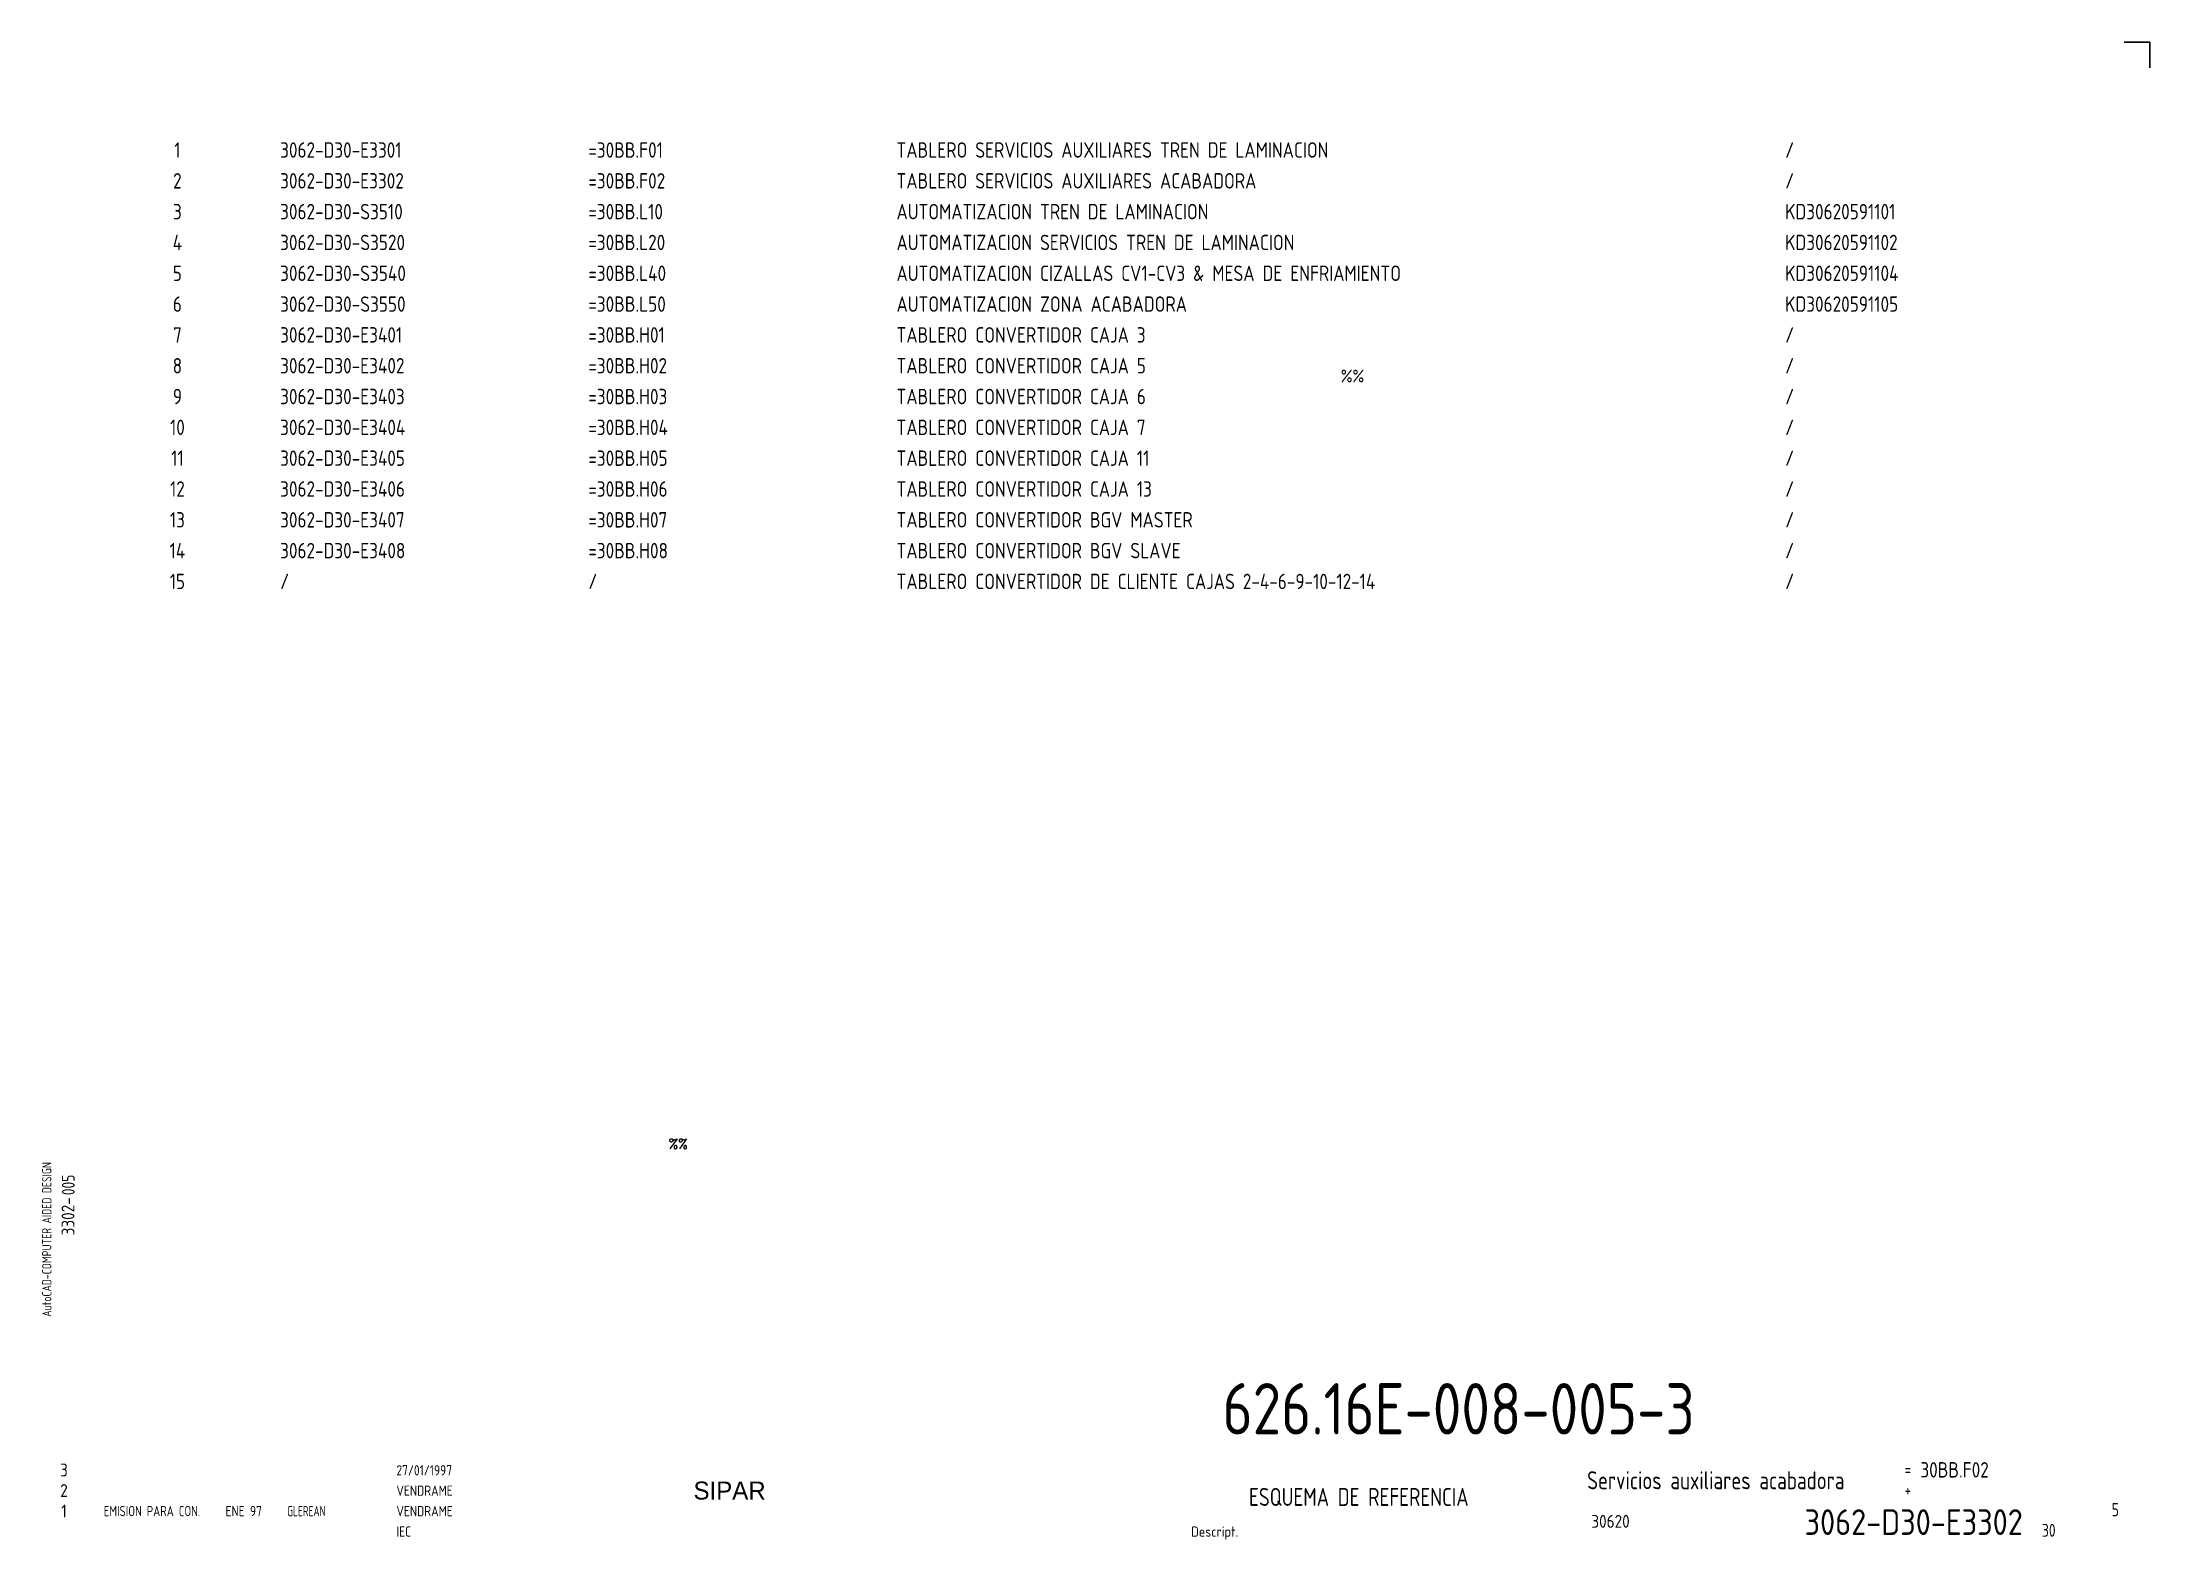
# Model space of a CAD drawing. Extents: x 10 to 420, y 5 to 297.
import ezdxf
from ezdxf.enums import TextEntityAlignment as Align

# ---------------------------------------------------------------- set-up
doc = ezdxf.new("R2010")
doc.units = 0
doc.header["$LTSCALE"] = 8
doc.header["$MEASUREMENT"] = 0
doc.layers.get('0').update_dxf_attribs({"linetype": 'CONTINUOUS'})
doc.layers.add('CART', color=7, linetype='CONTINUOUS')
doc.styles.add('DIN', font='DIN', dxfattribs={"width": 0.85})
doc.styles.add('SIMPLEX', font='SIMPLEX', dxfattribs={"width": 0.9})
doc.styles.add('UNIV', font='UNIV')

# ---------------------------------------------------------------- blocks, each defined once
blk = doc.blocks.new('WB-FG100')
at = {"layer": 'CART', "color": 1}
for p, q in [((415, 297), (420, 297)), ((420, 297), (420, 292))]:
    blk.add_line(p, q, dxfattribs=at)
at = {"layer": 'CART', "color": 1, "style": 'DIN', "width": 0.8}
blk.add_text('AutoCAD-COMPUTER AIDED DESIGN', height=1.8, rotation=90, dxfattribs=at).set_placement((11.47, 48.84))
at = {"layer": 'CART', "color": 3, "style": 'DIN', "width": 0.8}
for s, p in [('=', (372.24, 17.91)), ('+', (372.24, 13.87))]:
    blk.add_text(s, height=2.5, dxfattribs=at).set_placement(p)
at = {"layer": 'CART', "color": 7, "style": 'DIN', "width": 0.9}
blk.add_attdef('FILE', text='', height=2.5, rotation=90, dxfattribs=at).set_placement((15.95, 68.38), align=Align.CENTER)
for tag, p in [('MOD-3', (13.92, 19)), ('MOD-2', (13.92, 15)), ('MOD-1', (13.92, 11)), ('NR.COMMESSA', (315, 9))]:
    blk.add_attdef(tag, text='', height=2.5, dxfattribs=at).set_placement(p, align=Align.MIDDLE)
at = {"layer": 'CART', "color": 7, "style": 'DIN'}
for tag, width, p in [('REV-3', 0.9, (21.66, 19)), ('DATA-3', 0.9, (45.37, 19)), ('NOME-3', 0.9, (57.37, 19)), ('REV-2', 0.9, (21.66, 15)), ('DATA-2', 0.9, (45.37, 15)), ('NOME-2', 0.9, (57.37, 15)), ('REV-1', 0.9, (21.66, 11)), ('DATA-1', 0.9, (45.37, 11)), ('NOME-1', 0.7, (57.37, 11))]:
    blk.add_attdef(tag, text='', height=2, dxfattribs=dict(at, width=width)).set_placement(p, align=Align.MIDDLE_LEFT)
at = {"layer": 'CART', "color": 7, "style": 'DIN', "width": 0.9}
for tag, p, height in [('DATA', (78.64, 17.94), 2), ('ESECUTORE', (78.64, 13.97), 2), ('CONTROLLORE', (78.64, 9.99), 2), ('SEGUE', (398.93, 5.65), 2.8), ('NORMA', (78.64, 6.01), 2)]:
    blk.add_attdef(tag, p, '', height=height, dxfattribs=at)
at = {"layer": 'CART', "color": 2, "style": 'DIN', "width": 0.9}
for tag, p in [('TITOLO-1/3', (266.5, 18.23)), ('TITOLO-1/2', (266.5, 15.73)), ('TITOLO-2/3', (266.5, 13.18)), ('TITOLO-2/2', (266.5, 10.68)), ('TITOLO-3/3', (266.5, 8.13))]:
    blk.add_attdef(tag, text='', height=3.5, dxfattribs=at).set_placement(p, align=Align.MIDDLE)
at = {"layer": 'CART', "color": 3, "style": 'DIN', "width": 0.9}
blk.add_attdef('ASSIEME', text='', height=3.5, dxfattribs=at).set_placement((334, 17), align=Align.MIDDLE)
at = {"layer": 'CART', "color": 3, "style": 'DIN', "width": 0.85}
for tag, p in [('=', (375.33, 16.63)), ('+', (375.33, 12.76))]:
    blk.add_attdef(tag, text='', height=3, dxfattribs=at).set_placement(p, align=Align.BOTTOM_LEFT)
at = {"layer": 'CART', "color": 3, "style": 'DIN', "width": 0.9}
blk.add_attdef('FOGLIO', text='', height=2.8, dxfattribs=at).set_placement((414.2, 9.56), align=Align.RIGHT)
at = {"layer": 'CART', "color": 2, "style": 'DIN', "width": 0.9}
blk.add_attdef('DISEGNO', text='', height=5, dxfattribs=at).set_placement((395.27, 6.35), align=Align.RIGHT)
at = {"layer": 'CART', "color": 1, "style": 'DIN', "width": 0.9}
blk.add_attdef('TIPOLOGIA', (233.37, 6), '', height=2, dxfattribs=at)

msp = doc.modelspace()

# ---------------------------------------------------------------- block references
at = {"layer": 'CART'}
ref = msp.add_blockref('WB-FG100', (0, 0), dxfattribs=at)
ref.add_attrib('TIPOLOGIA', 'Descript.', (233.37, 6), dxfattribs={"color": 1, "height": 2, "style": 'DIN', "width": 0.9})
ref.add_attrib('ASSIEME', 'Servicios auxiliares acabadora', dxfattribs={"color": 3, "height": 3.5, "style": 'DIN', "width": 0.8}).set_placement((335.5, 17), align=Align.MIDDLE)
ref.add_attrib('=', '30BB.F02', dxfattribs={"color": 3, "height": 3, "style": 'DIN', "width": 0.85}).set_placement((375.33, 16.63), align=Align.BOTTOM_LEFT)
ref.add_attrib('NR.COMMESSA', '30620', dxfattribs={"color": 7, "height": 2.5, "style": 'DIN', "width": 0.9}).set_placement((315, 9), align=Align.MIDDLE)
ref.add_attrib('DISEGNO', '3062-D30-E3302', dxfattribs={"color": 2, "height": 5, "style": 'DIN', "width": 0.9}).set_placement((395.27, 6.35), align=Align.RIGHT)
ref.add_attrib('DATA', '27/01/1997', (78.64, 17.94), dxfattribs={"color": 7, "height": 2, "style": 'DIN', "width": 0.85})
ref.add_attrib('ESECUTORE', 'VENDRAME', (78.64, 13.97), dxfattribs={"color": 7, "height": 2, "style": 'DIN', "width": 0.85})
ref.add_attrib('CONTROLLORE', 'VENDRAME', (78.64, 9.99), dxfattribs={"color": 7, "height": 2, "style": 'DIN', "width": 0.85})
ref.add_attrib('NORMA', 'IEC', (78.64, 6.01), dxfattribs={"color": 7, "height": 2, "style": 'DIN', "width": 0.85})
ref.add_attrib('MOD-1', '1', dxfattribs={"color": 7, "height": 2.5, "style": 'DIN', "width": 0.9}).set_placement((13.92, 11), align=Align.MIDDLE)
ref.add_attrib('REV-1', 'EMISION PARA CON.', dxfattribs={"color": 7, "height": 2, "style": 'DIN', "width": 0.8}).set_placement((21.66, 11), align=Align.MIDDLE_LEFT)
ref.add_attrib('DATA-1', 'ENE 97', dxfattribs={"color": 7, "height": 2, "style": 'DIN', "width": 0.85}).set_placement((45.37, 11), align=Align.MIDDLE_LEFT)
ref.add_attrib('NOME-1', 'GLEREAN', dxfattribs={"color": 7, "height": 2, "style": 'DIN', "width": 0.7}).set_placement((57.37, 11), align=Align.MIDDLE_LEFT)
ref.add_attrib('MOD-2', '2', dxfattribs={"color": 7, "height": 2.5, "style": 'DIN', "width": 0.9}).set_placement((13.92, 15), align=Align.MIDDLE)
ref.add_attrib('MOD-3', '3', dxfattribs={"color": 7, "height": 2.5, "style": 'DIN', "width": 0.9}).set_placement((13.92, 19), align=Align.MIDDLE)
ref.add_attrib('FILE', '3302-', dxfattribs={"color": 7, "height": 2.5, "rotation": 90, "style": 'DIN', "width": 0.9}).set_placement((15.95, 68.38), align=Align.CENTER)

# ---------------------------------------------------------------- texts
at = {"style": 'DIN', "width": 0.85}
for s, p in [('1', (36, 276)), ('2', (36, 270)), ('3', (36, 264)), ('4', (36, 258)), ('5', (36, 252)), ('6', (36, 246)), ('7', (36, 240)), ('8', (36, 234)), ('9', (36, 228)), ('10', (36, 222)), ('11', (36, 216)), ('12', (36, 210)), ('13', (36, 204)), ('14', (36, 198)), ('15', (36, 192))]:
    msp.add_text(s, height=3, dxfattribs=at).set_placement(p, align=Align.MIDDLE)
for s, p in [('3062-D30-E3301', (56, 276)), ('=30BB.F01', (116, 276)), ('TABLERO SERVICIOS AUXILIARES TREN DE LAMINACION', (176, 276)), ('/', (349, 276)), ('3062-D30-E3302', (56, 270)), ('=30BB.F02', (116, 270)), ('TABLERO SERVICIOS AUXILIARES ACABADORA', (176, 270)), ('/', (349, 270)), ('3062-D30-S3510', (56, 264)), ('=30BB.L10', (116, 264)), ('AUTOMATIZACION TREN DE LAMINACION', (176, 264)), ('KD30620591101', (349, 264)), ('3062-D30-S3520', (56, 258)), ('=30BB.L20', (116, 258)), ('AUTOMATIZACION SERVICIOS TREN DE LAMINACION', (176, 258)), ('KD30620591102', (349, 258)), ('3062-D30-S3540', (56, 252)), ('=30BB.L40', (116, 252)), ('AUTOMATIZACION CIZALLAS CV1-CV3 & MESA DE ENFRIAMIENTO', (176, 252)), ('KD30620591104', (349, 252)), ('3062-D30-S3550', (56, 246)), ('=30BB.L50', (116, 246)), ('AUTOMATIZACION ZONA ACABADORA', (176, 246)), ('KD30620591105', (349, 246)), ('3062-D30-E3401', (56, 240)), ('=30BB.H01', (116, 240)), ('TABLERO CONVERTIDOR CAJA 3', (176, 240)), ('/', (349, 240)), ('3062-D30-E3402', (56, 234)), ('=30BB.H02', (116, 234)), ('TABLERO CONVERTIDOR CAJA 5', (176, 234)), ('/', (349, 234)), ('3062-D30-E3403', (56, 228)), ('=30BB.H03', (116, 228)), ('TABLERO CONVERTIDOR CAJA 6', (176, 228)), ('/', (349, 228)), ('3062-D30-E3404', (56, 222)), ('=30BB.H04', (116, 222)), ('TABLERO CONVERTIDOR CAJA 7', (176, 222)), ('/', (349, 222)), ('3062-D30-E3405', (56, 216)), ('=30BB.H05', (116, 216)), ('TABLERO CONVERTIDOR CAJA 11', (176, 216)), ('/', (349, 216)), ('3062-D30-E3406', (56, 210)), ('=30BB.H06', (116, 210)), ('TABLERO CONVERTIDOR CAJA 13', (176, 210)), ('/', (349, 210)), ('3062-D30-E3407', (56, 204)), ('=30BB.H07', (116, 204)), ('TABLERO CONVERTIDOR BGV MASTER', (176, 204)), ('/', (349, 204)), ('3062-D30-E3408', (56, 198)), ('=30BB.H08', (116, 198)), ('TABLERO CONVERTIDOR BGV SLAVE', (176, 198)), ('/', (349, 198)), ('/', (56, 192)), ('/', (116, 192)), ('TABLERO CONVERTIDOR DE CLIENTE CAJAS 2-4-6-9-10-12-14', (176, 192)), ('/', (349, 192))]:
    msp.add_text(s, height=3, dxfattribs=at).set_placement(p, align=Align.MIDDLE_LEFT)
at = {"style": 'DIN'}
for s, width, p in [('%%', 0.85, (262.5, 230.75)), ('30', 0.8, (399, 6))]:
    msp.add_text(s, height=2.5, dxfattribs=dict(at, width=width)).set_placement(p)
at = {"color": 7, "linetype": 'Continuous', "style": 'SIMPLEX', "width": 0.9}
msp.add_text('%%', height=2, dxfattribs=at).set_placement((133.5, 82.5), align=Align.MIDDLE)
at = {"style": 'DIN', "width": 0.8}
msp.add_text('005', height=2.5, rotation=90, dxfattribs=at).set_placement((16, 72.5))
at = {"color": 3, "style": 'DIN', "width": 0.8}
msp.add_text('ESQUEMA DE REFERENCIA', height=3.5, dxfattribs=at).set_placement((266, 12), align=Align.CENTER)
msp.add_text('5', height=2.56, dxfattribs=at).set_placement((414, 10), align=Align.RIGHT)
at = {"color": 2, "insert": (239.47, 35.92), "char_height": 10, "width": 111.0411, "attachment_point": 1, "style": 'DIN'}
msp.add_mtext('626.16E-008-005-3', dxfattribs=at)
at = {"layer": 'CART', "color": 2, "linetype": 'Continuous', "style": 'UNIV'}
msp.add_text('SIPAR', height=3.5, dxfattribs=at).set_placement((143.5, 13.25), align=Align.CENTER)

doc.saveas('drawing.dxf')
